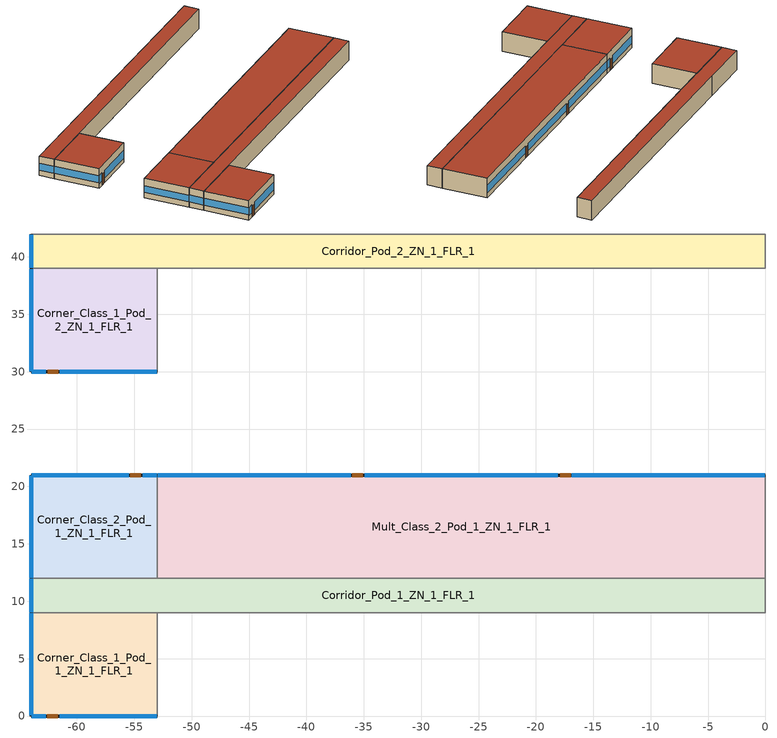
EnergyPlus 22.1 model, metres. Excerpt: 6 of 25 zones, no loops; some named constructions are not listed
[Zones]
Corner_Class_1_Pod_1_ZN_1_FLR_1
 floor ground (Corner_Class_1_Pod_1_ZN_1_FLR_1_Floor_Ffactor): -64,9 -53,9 -53,0 -64,0 z0
 wall outside (nonres_ext_wall_grd): -64,9 -64,0 -53,0 z0:4
 wall to Mult_Class_1_Pod_1_ZN_1_FLR_1 (int_wall): -53,0 -53,9 z0:4
 wall to Corridor_Pod_1_ZN_1_FLR_1 (int_wall): -53,9 -64,9 z0:4
 window (NonresWindow_U_0.432_SHGC_0.248): -64,8.95 -64,0.05 z1.1:2.52; -63.95,0 -62.73,0 / -61.51,0 -53.05,0 z0.92:2.51
 door (Swinging Door_con): -62.59,0 -61.68,0 z0:2.13
 roof outside (nonres_roof): -64,0 -53,0 -53,9 -64,9 z4
Corridor_Pod_1_ZN_1_FLR_1
 floor ground (Corridor_Pod_1_ZN_1_FLR_1_Floor_Ffactor): -64,12 0,12 0,9 -64,9 z0
 wall outside (nonres_ext_wall_grd): -64,12 -64,9 z0:4
 wall to Mult_Class_1_Pod_1_ZN_1_FLR_1 (int_wall): -53,9 0,9 z0:4
 wall to Main_Corridor_ZN_1_FLR_1 (int_wall): 0,9 0,12 z0:4
 wall to Mult_Class_2_Pod_1_ZN_1_FLR_1 (int_wall): 0,12 -53,12 z0:4
 wall to Corner_Class_2_Pod_1_ZN_1_FLR_1 (int_wall): -53,12 -64,12 z0:4
 window (NonresWindow_U_0.432_SHGC_0.248): -64,11.95 -64,9.05 z1.1:2.55
 roof outside (nonres_roof): -64,9 0,9 0,12 -64,12 z4
Corner_Class_2_Pod_1_ZN_1_FLR_1
 floor ground (Corner_Class_2_Pod_1_ZN_1_FLR_1_Floor_Ffactor): -64,21 -53,21 -53,12 -64,12 z0
 wall outside (nonres_ext_wall_grd): -53,21 -64,21 -64,12 z0:4
 wall to Mult_Class_2_Pod_1_ZN_1_FLR_1 (int_wall): -53,12 -53,21 z0:4
 window (NonresWindow_U_0.432_SHGC_0.248): -64,20.95 -64,12.05 z1.1:2.52; -53.05,21 -54.27,21 / -55.49,21 -63.95,21 z0.92:2.51
 door (Swinging Door_con): -54.43,21 -55.34,21 z0:2.13
 roof outside (nonres_roof): -64,12 -53,12 -53,21 -64,21 z4
Mult_Class_2_Pod_1_ZN_1_FLR_1
 floor ground (Mult_Class_2_Pod_1_ZN_1_FLR_1_Floor_Ffactor): -53,21 0,21 0,12 -53,12 z0
 wall outside (nonres_ext_wall_grd): 0,21 -53,21 z0:4
 wall to Main_Corridor_ZN_1_FLR_1 (int_wall): 0,12 0,21 z0:4
 window (NonresWindow_U_0.432_SHGC_0.248): -0.05,21 -16.87,21 / -18.09,21 -34.91,21 / -36.13,21 -52.95,21 z1.03:2.5
 door (Swinging Door_con): -16.98,21 -17.89,21 / -35.09,21 -36.01,21 z0:2.13
 roof outside (nonres_roof): -53,12 0,12 0,21 -53,21 z4
Corner_Class_1_Pod_2_ZN_1_FLR_1
 floor ground (Corner_Class_1_Pod_2_ZN_1_FLR_1_Floor_Ffactor): -64,39 -53,39 -53,30 -64,30 z0
 wall outside (nonres_ext_wall_grd): -64,39 -64,30 -53,30 z0:4
 wall to Mult_Class_1_Pod_2_ZN_1_FLR_1 (int_wall): -53,30 -53,39 z0:4
 wall to Corridor_Pod_2_ZN_1_FLR_1 (int_wall): -53,39 -64,39 z0:4
 window (NonresWindow_U_0.432_SHGC_0.248): -64,38.95 -64,30.05 z1.1:2.52; -63.95,30 -62.73,30 / -61.51,30 -53.05,30 z0.92:2.51
 door (Swinging Door_con): -62.53,30 -61.62,30 z0:2.13
 roof outside (nonres_roof): -64,30 -53,30 -53,39 -64,39 z4
Corridor_Pod_2_ZN_1_FLR_1
 floor ground (Corridor_Pod_2_ZN_1_FLR_1_Floor_Ffactor): -64,42 0,42 0,39 -64,39 z0
 wall outside (nonres_ext_wall_grd): -64,42 -64,39 z0:4
 wall to Mult_Class_1_Pod_2_ZN_1_FLR_1 (int_wall): -53,39 0,39 z0:4
 wall to Main_Corridor_ZN_1_FLR_1 (int_wall): 0,39 0,42 z0:4
 wall to Mult_Class_2_Pod_2_ZN_1_FLR_1 (int_wall): 0,42 -53,42 z0:4
 wall to Corner_Class_2_Pod_2_ZN_1_FLR_1 (int_wall): -53,42 -64,42 z0:4
 window (NonresWindow_U_0.432_SHGC_0.248): -64,41.95 -64,39.05 z1.1:2.55
 roof outside (nonres_roof): -64,39 0,39 0,42 -64,42 z4
[SCHEDULE:COMPACT]
ltg_sch_gym: Through: 6/30, For: SummerDesignDay, Until: 24:00, 1, For: WinterDesignDay, Until: 24:00, 0, For: Weekdays, Until: 7:00, 0.16622, Until: 21:00, 0.84375, Until: 24:00, 0.16622, For: Saturday, Until: 24:00, 0.16622, For: AllOtherDays, Until: 24:00, 0.16622, Through: 9/1, For: SummerDesignDay, Until: 24:00, 1, For: WinterDesignDay, Until: 24:00, 0, For: Weekdays, Until: 8:00, 0.16622, Until: 20:00, 0.46875, Until: 24:00, 0.16622, For: Saturday, Until: 24:00, 0.16622, For: AllOtherDays, Until: 24:00, 0.16622, Through: 12/31, For: SummerDesignDay, Until: 24:00, 1, For: WinterDesignDay, Until: 24:00, 0, For: Weekdays, Until: 7:00, 0.16622, Until: 21:00, 0.84375, Until: 24:00, 0.16622, For: Saturday, Until: 24:00, 0.16622, For: AllOtherDays, Until: 24:00, 0.16622
ltg_sch_classroom; ltg_sch_computer_room: Through: 6/30, For: SummerDesignDay, Until: 24:00, 1, For: WinterDesignDay, Until: 24:00, 0, For: Weekdays, Until: 7:00, 0.12012, Until: 21:00, 0.60975, Until: 24:00, 0.12012, For: Saturday, Until: 24:00, 0.12012, For: AllOtherDays, Until: 24:00, 0.12012, Through: 9/1, For: SummerDesignDay, Until: 24:00, 1, For: WinterDesignDay, Until: 24:00, 0, For: Weekdays, Until: 8:00, 0.12012, Until: 20:00, 0.33875, Until: 24:00, 0.12012, For: Saturday, Until: 24:00, 0.12012, For: AllOtherDays, Until: 24:00, 0.12012, Through: 12/31, For: SummerDesignDay, Until: 24:00, 1, For: WinterDesignDay, Until: 24:00, 0, For: Weekdays, Until: 7:00, 0.12012, Until: 21:00, 0.60975, Until: 24:00, 0.12012, For: Saturday, Until: 24:00, 0.12012, For: AllOtherDays, Until: 24:00, 0.12012
ltg_sch_library: Through: 6/30, For: SummerDesignDay, Until: 24:00, 1, For: WinterDesignDay, Until: 24:00, 0, For: Weekdays, Until: 7:00, 0.15403, Until: 21:00, 0.78187, Until: 24:00, 0.15403, For: Saturday, Until: 24:00, 0.15403, For: AllOtherDays, Until: 24:00, 0.15403, Through: 9/1, For: SummerDesignDay, Until: 24:00, 1, For: WinterDesignDay, Until: 24:00, 0, For: Weekdays, Until: 8:00, 0.15403, Until: 20:00, 0.43437, Until: 24:00, 0.15403, For: Saturday, Until: 24:00, 0.15403, For: AllOtherDays, Until: 24:00, 0.15403, Through: 12/31, For: SummerDesignDay, Until: 24:00, 1, For: WinterDesignDay, Until: 24:00, 0, For: Weekdays, Until: 7:00, 0.15403, Until: 21:00, 0.78187, Until: 24:00, 0.15403, For: Saturday, Until: 24:00, 0.15403, For: AllOtherDays, Until: 24:00, 0.15403
ltg_sch_bath: Through: 6/30, For: SummerDesignDay, Until: 24:00, 1, For: WinterDesignDay, Until: 24:00, 0, For: Weekdays, Until: 7:00, 0.09752, Until: 21:00, 0.495, Until: 24:00, 0.09752, For: Saturday, Until: 24:00, 0.09752, For: AllOtherDays, Until: 24:00, 0.09752, Through: 9/1, For: SummerDesignDay, Until: 24:00, 1, For: WinterDesignDay, Until: 24:00, 0, For: Weekdays, Until: 8:00, 0.09752, Until: 20:00, 0.275, Until: 24:00, 0.09752, For: Saturday, Until: 24:00, 0.09752, For: AllOtherDays, Until: 24:00, 0.09752, Through: 12/31, For: SummerDesignDay, Until: 24:00, 1, For: WinterDesignDay, Until: 24:00, 0, For: Weekdays, Until: 7:00, 0.09752, Until: 21:00, 0.495, Until: 24:00, 0.09752, For: Saturday, Until: 24:00, 0.09752, For: AllOtherDays, Until: 24:00, 0.09752
ltg_sch_kitchen; ltg_sch_mechanical; ltg_sch_cafeteria: Through: 6/30, For: SummerDesignDay, Until: 24:00, 1, For: WinterDesignDay, Until: 24:00, 0, For: Weekdays, Until: 7:00, 0.1773, Until: 21:00, 0.9, Until: 24:00, 0.1773, For: Saturday, Until: 24:00, 0.1773, For: AllOtherDays, Until: 24:00, 0.1773, Through: 9/1, For: SummerDesignDay, Until: 24:00, 1, For: WinterDesignDay, Until: 24:00, 0, For: Weekdays, Until: 8:00, 0.1773, Until: 20:00, 0.5, Until: 24:00, 0.1773, For: Saturday, Until: 24:00, 0.1773, For: AllOtherDays, Until: 24:00, 0.1773, Through: 12/31, For: SummerDesignDay, Until: 24:00, 1, For: WinterDesignDay, Until: 24:00, 0, For: Weekdays, Until: 7:00, 0.1773, Until: 21:00, 0.9, Until: 24:00, 0.1773, For: Saturday, Until: 24:00, 0.1773, For: AllOtherDays, Until: 24:00, 0.1773
ltg_sch_office: Through: 6/30, For: SummerDesignDay, Until: 24:00, 1, For: WinterDesignDay, Until: 24:00, 0, For: Weekdays, Until: 7:00, 0.13967, Until: 21:00, 0.70896, Until: 24:00, 0.13967, For: Saturday, Until: 24:00, 0.13967, For: AllOtherDays, Until: 24:00, 0.13967, Through: 9/1, For: SummerDesignDay, Until: 24:00, 1, For: WinterDesignDay, Until: 24:00, 0, For: Weekdays, Until: 8:00, 0.13967, Until: 20:00, 0.39387, Until: 24:00, 0.13967, For: Saturday, Until: 24:00, 0.13967, For: AllOtherDays, Until: 24:00, 0.13967, Through: 12/31, For: SummerDesignDay, Until: 24:00, 1, For: WinterDesignDay, Until: 24:00, 0, For: Weekdays, Until: 7:00, 0.13967, Until: 21:00, 0.70896, Until: 24:00, 0.13967, For: Saturday, Until: 24:00, 0.13967, For: AllOtherDays, Until: 24:00, 0.13967
ltg_sch_lobby: Through: 6/30, For: SummerDesignDay, Until: 24:00, 1, For: WinterDesignDay, Until: 24:00, 0, For: Weekdays, Until: 7:00, 0.13298, Until: 21:00, 0.675, Until: 24:00, 0.13298, For: Saturday, Until: 24:00, 0.13298, For: AllOtherDays, Until: 24:00, 0.13298, Through: 9/1, For: SummerDesignDay, Until: 24:00, 1, For: WinterDesignDay, Until: 24:00, 0, For: Weekdays, Until: 8:00, 0.13298, Until: 20:00, 0.375, Until: 24:00, 0.13298, For: Saturday, Until: 24:00, 0.13298, For: AllOtherDays, Until: 24:00, 0.13298, Through: 12/31, For: SummerDesignDay, Until: 24:00, 1, For: WinterDesignDay, Until: 24:00, 0, For: Weekdays, Until: 7:00, 0.13298, Until: 21:00, 0.675, Until: 24:00, 0.13298, For: Saturday, Until: 24:00, 0.13298, For: AllOtherDays, Until: 24:00, 0.13298
ltg_sch_corridor: Through: 6/30, For: SummerDesignDay, Until: 24:00, 1, For: WinterDesignDay, Until: 24:00, 0, For: Weekdays, Until: 7:00, 0.12482, Until: 21:00, 0.63359, Until: 24:00, 0.12482, For: Saturday, Until: 24:00, 0.12482, For: AllOtherDays, Until: 24:00, 0.12482, Through: 9/1, For: SummerDesignDay, Until: 24:00, 1, For: WinterDesignDay, Until: 24:00, 0, For: Weekdays, Until: 8:00, 0.12482, Until: 20:00, 0.35199, Until: 24:00, 0.12482, For: Saturday, Until: 24:00, 0.12482, For: AllOtherDays, Until: 24:00, 0.12482, Through: 12/31, For: SummerDesignDay, Until: 24:00, 1, For: WinterDesignDay, Until: 24:00, 0, For: Weekdays, Until: 7:00, 0.12482, Until: 21:00, 0.63359, Until: 24:00, 0.12482, For: Saturday, Until: 24:00, 0.12482, For: AllOtherDays, Until: 24:00, 0.12482
[Schedule:Compact]
BLDG_EQUIP_SCH: Through: 6/30, For: SummerDesignDay, Until: 08:00, 0.35, Until: 17:00, 0.95, Until: 24:00, 0.35, For: WinterDesignDay, Until: 24:00, 0.35, For: Weekdays, Until: 08:00, 0.27289, Until: 17:00, 0.884088, Until: 21:00, 0.325717, Until: 24:00, 0.27289, For: WeekEnds Holidays AllOtherDays, Until: 24:00, 0.27289, Through: 9/1, For: SummerDesignDay, Until: 24:00, 0.884088, For: WinterDesignDay, Until: 24:00, 0.25, For: Weekdays, Until: 08:00, 0.194921, Until: 17:00, 0.465309, Until: 21:00, 0.232655, Until: 24:00, 0.194921, For: WeekEnds Holidays AllOtherDays, Until: 24:00, 0.194921, Through: 12/31, For: SummerDesignDay, Until: 08:00, 0.35, Until: 17:00, 0.95, Until: 24:00, 0.35, For: WinterDesignDay, Until: 24:00, 0.35, For: Weekdays, Until: 08:00, 0.27289, Until: 17:00, 0.884088, Until: 21:00, 0.325717, Until: 24:00, 0.27289, For: WeekEnds Holidays AllOtherDays, Until: 24:00, 0.27289
KITCHEN_ELEC_EQUIP_SCH: Through: 6/30, For: Weekdays SummerDesignDay, Until: 08:00, 0.1, Until: 10:00, 0.15, Until: 13:00, 0.25, Until: 15:00, 0.15, Until: 24:00, 0.1, For: WeekEnds WinterDesignDay Holidays AllOtherDays, Until: 24:00, 0.1, Through: 9/1, For: Weekdays SummerDesignDay, Until: 08:00, 0.1, Until: 10:00, 0.15, Until: 13:00, 0.25, Until: 15:00, 0.15, Until: 24:00, 0.1, For: WeekEnds WinterDesignDay Holidays AllOtherDays, Until: 24:00, 0.1, Through: 12/31, For: Weekdays SummerDesignDay, Until: 08:00, 0.1, Until: 10:00, 0.15, Until: 13:00, 0.25, Until: 15:00, 0.15, Until: 24:00, 0.1, For: WeekEnds WinterDesignDay Holidays AllOtherDays, Until: 24:00, 0.1
KITCHEN_GAS_EQUIP_SCH: Through: 6/30, For: Weekdays SummerDesignDay, Until: 08:00, 0.02, Until: 10:00, 0.15, Until: 13:00, 0.2, Until: 15:00, 0.1, Until: 24:00, 0.02, For: WeekEnds WinterDesignDay Holidays AllOtherDays, Until: 24:00, 0.02, Through: 9/1, For: Weekdays SummerDesignDay, Until: 08:00, 0.02, Until: 10:00, 0.15, Until: 13:00, 0.2, Until: 15:00, 0.1, Until: 24:00, 0.02, For: WeekEnds WinterDesignDay Holidays AllOtherDays, Until: 24:00, 0.02, Through: 12/31, For: Weekdays SummerDesignDay, Until: 08:00, 0.02, Until: 10:00, 0.15, Until: 13:00, 0.2, Until: 15:00, 0.1, Until: 24:00, 0.02, For: WeekEnds WinterDesignDay Holidays AllOtherDays, Until: 24:00, 0.02
BLDG_OCC_SCH_Offices_w_SB: Through: 6/30, For: Weekdays, Until: 01:00, 0, Until: 02:00, 0, Until: 03:00, 0, Until: 04:00, 0, Until: 05:00, 0, Until: 06:00, 0, Until: 07:00, 0, Until: 08:00, 0, Until: 09:00, 0.95, Until: 10:00, 0.95, Until: 11:00, 0.95, Until: 12:00, 0.95, Until: 13:00, 0, Until: 14:00, 0.95, Until: 15:00, 0, Until: 16:00, 0.95, Until: 17:00, 0.95, Until: 18:00, 0.15, Until: 19:00, 0.15, Until: 20:00, 0.15, Until: 21:00, 0.15, Until: 22:00, 0, Until: 23:00, 0, Until: 24:00, 0, For: SummerDesignDay, Until: 08:00, 1e-09, Until: 17:00, 0.95, Until: 21:00, 0.15, Until: 24:00, 1e-09, For: WeekEnds Holidays AllOtherDays, Until: 24:00, 0, Through: 9/1, For: Weekdays, Until: 01:00, 0, Until: 02:00, 0, Until: 03:00, 0, Until: 04:00, 0, Until: 05:00, 0, Until: 06:00, 0, Until: 07:00, 0, Until: 08:00, 0, Until: 09:00, 0.5, Until: 10:00, 0.5, Until: 11:00, 0.5, Until: 12:00, 0, Until: 13:00, 0.5, Until: 14:00, 0.5, Until: 15:00, 0, Until: 16:00, 0.5, Until: 17:00, 0.5, Until: 18:00, 0.15, Until: 19:00, 0.15, Until: 20:00, 0.15, Until: 21:00, 0.15, Until: 22:00, 0, Until: 23:00, 0, Until: 24:00, 0, For: SummerDesignDay, Until: 24:00, 0.95, For: WeekEnds Holidays AllOtherDays, Until: 24:00, 0, Through: 12/31, For: Weekdays, Until: 01:00, 0, Until: 02:00, 0, Until: 03:00, 0, Until: 04:00, 0, Until: 05:00, 0, Until: 06:00, 0, Until: 07:00, 0, Until: 08:00, 0, Until: 09:00, 0.95, Until: 10:00, 0.95, Until: 11:00, 0.95, Until: 12:00, 0.95, Until: 13:00, 0, Until: 14:00, 0.95, Until: 15:00, 0, Until: 16:00, 0.95, Until: 17:00, 0.95, Until: 18:00, 0.15, Until: 19:00, 0.15, Until: 20:00, 0.15, Until: 21:00, 0.15, Until: 22:00, 0, Until: 23:00, 0, Until: 24:00, 0, For: SummerDesignDay, Until: 08:00, 1e-09, Until: 17:00, 0.95, Until: 21:00, 0.15, Until: 24:00, 1e-09, For: WeekEnds WinterDesignDay Holidays AllOtherDays, Until: 24:00, 0
Offices Binary Occupancy: Through: 6/30, For: Weekdays, Until: 01:00, 0, Until: 02:00, 0, Until: 03:00, 0, Until: 04:00, 0, Until: 05:00, 0, Until: 06:00, 0, Until: 07:00, 0, Until: 08:00, 0, Until: 09:00, 1, Until: 10:00, 1, Until: 11:00, 1, Until: 12:00, 1, Until: 13:00, 1, Until: 14:00, 1, Until: 15:00, 1, Until: 16:00, 1, Until: 17:00, 1, Until: 18:00, 1, Until: 19:00, 1, Until: 20:00, 1, Until: 21:00, 1, Until: 22:00, 0, Until: 23:00, 0, Until: 24:00, 0, For: SummerDesignDay, Until: 08:00, 1e-09, Until: 17:00, 0.95, Until: 21:00, 0.15, Until: 24:00, 1e-09, For: WeekEnds Holidays AllOtherDays, Until: 24:00, 0, Through: 9/1, For: Weekdays, Until: 01:00, 0, Until: 02:00, 0, Until: 03:00, 0, Until: 04:00, 0, Until: 05:00, 0, Until: 06:00, 0, Until: 07:00, 0, Until: 08:00, 0, Until: 09:00, 1, Until: 10:00, 1, Until: 11:00, 1, Until: 12:00, 1, Until: 13:00, 1, Until: 14:00, 1, Until: 15:00, 1, Until: 16:00, 1, Until: 17:00, 1, Until: 18:00, 1, Until: 19:00, 1, Until: 20:00, 1, Until: 21:00, 1, Until: 22:00, 0, Until: 23:00, 0, Until: 24:00, 0, For: SummerDesignDay, Until: 24:00, 0.95, For: WeekEnds Holidays AllOtherDays, Until: 24:00, 0, Through: 12/31, For: Weekdays, Until: 01:00, 0, Until: 02:00, 0, Until: 03:00, 0, Until: 04:00, 0, Until: 05:00, 0, Until: 06:00, 0, Until: 07:00, 0, Until: 08:00, 0, Until: 09:00, 1, Until: 10:00, 1, Until: 11:00, 1, Until: 12:00, 1, Until: 13:00, 1, Until: 14:00, 1, Until: 15:00, 1, Until: 16:00, 1, Until: 17:00, 1, Until: 18:00, 1, Until: 19:00, 1, Until: 20:00, 1, Until: 21:00, 1, Until: 22:00, 0, Until: 23:00, 0, Until: 24:00, 0, For: SummerDesignDay, Until: 08:00, 1e-09, Until: 17:00, 0.95, Until: 21:00, 0.15, Until: 24:00, 1e-09, For: WeekEnds WinterDesignDay Holidays AllOtherDays, Until: 24:00, 0
BLDG_OCC_SCH_Gym: Through: 6/30, For: Weekdays, Until: 08:00, 0, Until: 16:00, 0.35, Until: 21:00, 0.95, Until: 24:00, 0, For: SummerDesignDay, Until: 08:00, 1e-09, Until: 16:00, 0.35, Until: 21:00, 0.95, Until: 24:00, 1e-09, For: WeekEnds WinterDesignDay Holidays AllOtherDays, Until: 24:00, 0, Through: 9/1, For: Weekdays, Until: 08:00, 0, Until: 16:00, 0.35, Until: 21:00, 0.35, Until: 24:00, 0, For: SummerDesignDay, Until: 24:00, 0.95, For: WeekEnds WinterDesignDay Holidays AllOtherDays, Until: 24:00, 0, Through: 12/31, For: Weekdays, Until: 08:00, 0, Until: 16:00, 0.35, Until: 21:00, 0.95, Until: 24:00, 0, For: SummerDesignDay, Until: 08:00, 1e-09, Until: 16:00, 0.35, Until: 21:00, 0.95, Until: 24:00, 1e-09, For: WeekEnds WinterDesignDay Holidays AllOtherDays, Until: 24:00, 0
BLDG_OCC_SCH_Cafeteria: Through: 6/30, For: Weekdays, Until: 09:00, 0, Until: 15:00, 0.95, Until: 20:00, 0.35, Until: 24:00, 0, For: SummerDesignDay, Until: 09:00, 1e-09, Until: 15:00, 0.95, Until: 20:00, 0.35, Until: 24:00, 1e-09, For: WeekEnds WinterDesignDay Holidays AllOtherDays, Until: 24:00, 0, Through: 9/1, For: Weekdays, Until: 09:00, 0, Until: 17:00, 0.15, Until: 19:00, 0.35, Until: 24:00, 0, For: SummerDesignDay, Until: 24:00, 0.95, For: WeekEnds WinterDesignDay Holidays AllOtherDays, Until: 24:00, 0, Through: 12/31, For: Weekdays, Until: 09:00, 0, Until: 15:00, 0.95, Until: 20:00, 0.35, Until: 24:00, 0, For: SummerDesignDay, Until: 09:00, 1e-09, Until: 15:00, 0.95, Until: 20:00, 0.35, Until: 24:00, 1e-09, For: WeekEnds WinterDesignDay Holidays AllOtherDays, Until: 24:00, 0
INFIL_SCH_PNNL: Through: 12/31, For: Weekdays, Until: 07:00, 1, Until: 21:00, 0.25, Until: 24:00, 1, For: WeekEnds Holidays SummerDesignDay WinterDesignDay AllOtherDays, Until: 24:00, 1
INFIL_Door_Opening_SCH: Through: 12/31, For: Weekdays, Until: 07:00, 0, Until: 08:00, 1, Until: 15:00, 0.131, Until: 16:00, 1, Until: 18:00, 0.131, Until: 24:00, 0, For: Saturday Sunday Holidays AllOtherDays, Until: 24:00, 0
Exterior_lighting_schedule_a: Through:12/31, For:AllDays, Until: 06:00, 0, Until: 24:00, 1
Exterior_lighting_schedule_b_2016: Through:12/31, For:AllDays, Until: 06:00, 0.5, Until: 24:00, 1
Exterior_lighting_schedule_c_2016: Through:12/31, For:AllDays, Until: 06:00, 0.5, Until: 18:00, 1, Until: 24:00, 0.5
DaylightAvailSch: Through: 12/31, For: SummerDesignDay WinterDesignDay, Until: 24:00, 0, For: AllOtherDays, Until: 24:00, 1
[Curve:Quadratic]
Name | Coefficient1 Constant | Coefficient2 x | Coefficient3 x**2 | Minimum Value of x | Maximum Value of x
RACK1_RackCOPfTCurve | 1.7603 | -0.0377 | 0.0004 | 10 | 35
RACK1_RackCondFanCurve2 | 0 | 0.0286 | 0 | 0 | 35
RACK2_RackCOPfTCurve | 1 | 0 | 0 | 0 | 50
